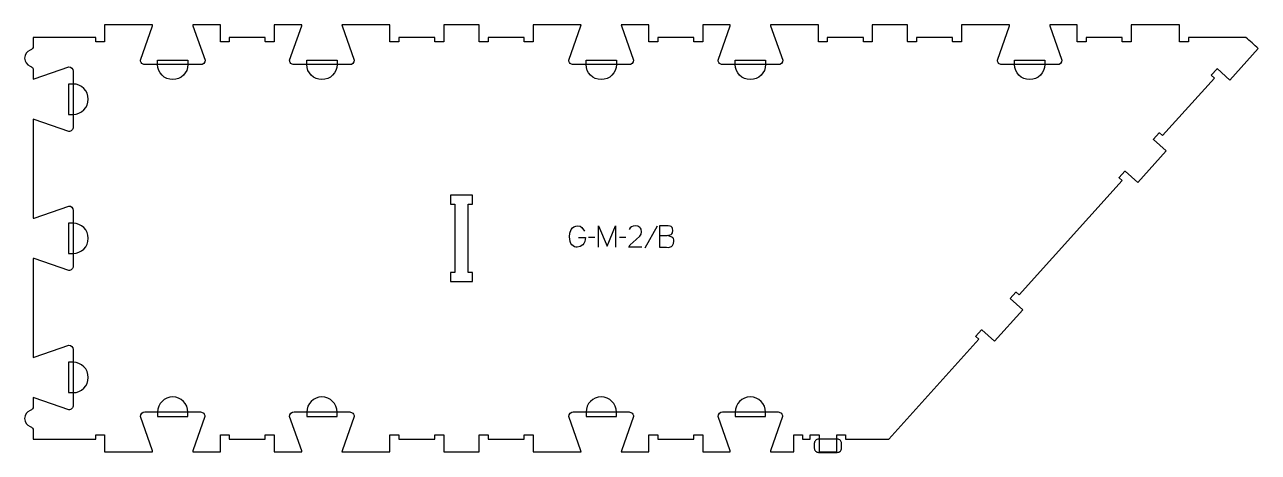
# Model space of a CAD drawing. Header units: millimetres. Extents: x -761 to 967, y -317 to 282.
import ezdxf

# ---------------------------------------------------------------- set-up
doc = ezdxf.new("R2010")
doc.units = ezdxf.units.MM
for name, color, linetype, true_color in [('1_ANYTOOL_1MMDEEP_LABELS_S', 2, 'Continuous', 0xffff00), ('3_ANYTOOL_CUTTHROUGH_INSID', 4, 'Continuous', 0x00ffff), ('4_ANYTOOL_CUTTHROUGH_OUTSI', 5, 'Continuous', 0x0000ff), ('5_ANYTOOL_HALF_MILL_9MM_IN', 3, 'Continuous', 0x00ff00)]:
    doc.layers.add(name, color=color, linetype=linetype, true_color=true_color)

msp = doc.modelspace()

# ---------------------------------------------------------------- linework, layer by layer
at = {"layer": '1_ANYTOOL_1MMDEEP_LABELS_S'}
for p, q in [((37.7, -16.1), (28.9, -16.2)), ((81.2, -16.1), (72.4, -16.2)), ((125, -0.4), (107.8, -31.2))]:
    msp.add_line(p, q, dxfattribs=at)
for points in [[(14.8, -16.2), (24.6, -16.2), (23.6, -22.1), (22.5, -24.5), (20.9, -26.5), (17.2, -29.1), (13.2, -30), (11.2, -29.8), (9.2, -29.2), (5.6, -26.5), (4.1, -24.5), (3.1, -22), (2.2, -15.5), (2.9, -10.1), (4.9, -5), (6.4, -2.8), (8.5, -1.2), (11, -0.3), (13.9, 0), (17.2, -0.5), (19.7, -2.2), (23.4, -7.4)], [(42.9, -30), (42.9, 0), (54.9, -28.3), (66.9, -0.1), (66.9, -30)], [(103.8, -29.9), (85.5, -29.9), (87.1, -26.5), (95.5, -19), (101, -14.3), (102.8, -11.5), (103.3, -8.2), (102.7, -4.6), (101.9, -3.2), (100.8, -2.1), (98, -0.5), (94.4, 0), (91.7, -0.3), (89.4, -1.2), (87.4, -2.8), (85.9, -5.1)], [(128.5, -13.6), (139, -13.5), (144.7, -12), (145.8, -11.1), (146.6, -9.9), (147.2, -6.4), (146.8, -3.6), (146.3, -2.5), (145.6, -1.6), (144.6, -0.9), (143.5, -0.4), (140.5, 0), (128.5, 0)], [(128.5, 0), (128.5, -30), (138.1, -30), (140.7, -30.1), (142.4, -29.9), (144, -29.5), (145.3, -28.7), (146.4, -27.5), (148, -24.6), (148.5, -21.4), (148.3, -19.5), (147.8, -17.9), (146.9, -16.6), (145.6, -15.6), (142.5, -14.2), (139, -13.5)]]:
    msp.add_lwpolyline(points, dxfattribs=at)
at = {"layer": '3_ANYTOOL_CUTTHROUGH_INSID'}
msp.add_lwpolyline([(-133.6, 42.8), (-164.1, 42.8), (-164.1, 30.3), (-158.1, 30.3), (-158.1, -65.2), (-164.1, -65.2), (-164.1, -77.7), (-133.6, -77.7), (-133.6, -65.2), (-139.6, -65.2), (-139.6, 30.3), (-133.6, 30.3)], close=True, dxfattribs=at)
at = {"layer": '4_ANYTOOL_CUTTHROUGH_OUTSI'}
msp.add_lwpolyline([(674.8, 281.8), (675, 280.4), (692, 232.1), (691.5, 229.8), (690.1, 227.6), (688, 226.2), (685.7, 225.8), (607.7, 225.8, -0.419618), (601.5, 232.1), (618.4, 280.4), (618.6, 281.8), (551.4, 281.8), (551.4, 258.1, -0.414214), (551.2, 257.8), (539.2, 257.8, -0.414214), (538.9, 258.1), (538.9, 263.8), (488.4, 263.8), (488.4, 258.1, -0.414214), (488.2, 257.8), (476.2, 257.8, -0.414214), (475.9, 258.1), (475.9, 281.8), (426.4, 281.8), (426.4, 258.1, -0.414214), (426.2, 257.8), (414.2, 257.8, -0.414214), (413.9, 258.1), (413.9, 263.8), (363.4, 263.8), (363.4, 258.1, -0.414214), (363.2, 257.8), (351.2, 257.8, -0.414214), (350.9, 258.1), (350.9, 281.8), (283.7, 281.8), (283.9, 280.4), (300.9, 232.1), (300.4, 229.8), (299, 227.6), (296.9, 226.2), (294.6, 225.8), (216.6, 225.8, -0.419618), (210.4, 232.1), (227.3, 280.4), (227.5, 281.8), (188.9, 281.8), (188.9, 258.1, -0.414214), (188.7, 257.8), (176.7, 257.8, -0.414214), (176.4, 258.1), (176.4, 263.8), (125.9, 263.8), (125.9, 258.1, -0.414214), (125.7, 257.8), (113.7, 257.8, -0.414214), (113.4, 258.1), (113.4, 281.8), (74.8, 281.8), (75, 280.4), (92, 232.1), (91.5, 229.8), (90.1, 227.6), (88, 226.2), (85.7, 225.8), (7.7, 225.8, -0.419618), (1.5, 232.1), (18.4, 280.4), (18.6, 281.8), (-48.6, 281.8), (-48.6, 258.1, -0.414214), (-48.8, 257.8), (-60.8, 257.8, -0.414214), (-61.1, 258.1), (-61.1, 263.8), (-111.6, 263.8), (-111.6, 258.1, -0.414214), (-111.8, 257.8), (-123.8, 257.8, -0.414214), (-124.1, 258.1), (-124.1, 281.8), (-173.6, 281.8), (-173.6, 258.1, -0.414214), (-173.8, 257.8), (-185.8, 257.8, -0.414214), (-186.1, 258.1), (-186.1, 263.8), (-236.6, 263.8), (-236.6, 258.1, -0.414214), (-236.8, 257.8), (-248.8, 257.8, -0.414214), (-249.1, 258.1), (-249.1, 281.8), (-316.3, 281.8), (-316.1, 280.4), (-299.1, 232.1), (-299.6, 229.8), (-301, 227.6), (-303.1, 226.2), (-305.4, 225.8), (-383.4, 225.8, -0.419618), (-389.6, 232.1), (-372.7, 280.4), (-372.5, 281.8), (-411.1, 281.8), (-411.1, 258.1, -0.414214), (-411.3, 257.8), (-423.3, 257.8, -0.414214), (-423.6, 258.1), (-423.6, 263.8), (-474.1, 263.8), (-474.1, 258.1, -0.414214), (-474.3, 257.8), (-486.3, 257.8, -0.414214), (-486.6, 258.1), (-486.6, 281.8), (-525.2, 281.8), (-525, 280.4), (-508, 232.1), (-508.5, 229.8), (-509.9, 227.6), (-512, 226.2), (-514.3, 225.8), (-592.3, 225.8, -0.419618), (-598.5, 232.1), (-581.6, 280.4), (-581.4, 281.8), (-648.6, 281.8), (-648.6, 258.1, -0.414214), (-648.8, 257.8), (-660.8, 257.8, -0.414214), (-661.1, 258.1), (-661.1, 263.8), (-748.6, 263.8), (-748.6, 251.9, -0.317837), (-752.8, 246, 0.707107), (-752.8, 223.9, -0.317837), (-748.6, 218), (-748.6, 205.6), (-747.2, 205.8), (-698.8, 222.7), (-696.5, 222.3), (-694.4, 220.9), (-693, 218.8), (-692.6, 216.5), (-692.6, 138.5, -0.419618), (-698.9, 132.2), (-747.2, 149.1), (-748.6, 149.4), (-748.6, 10.7), (-747.2, 10.9), (-698.8, 27.8), (-696.5, 27.4), (-694.4, 26), (-693, 23.9), (-692.6, 21.6), (-692.6, -56.4, -0.419618), (-698.9, -62.7), (-747.2, -45.8), (-748.6, -45.5), (-748.6, -184.2), (-747.2, -184), (-698.8, -167.1), (-696.5, -167.5), (-694.4, -168.9), (-693, -171), (-692.6, -173.3), (-692.6, -251.3, -0.419618), (-698.9, -257.6), (-747.2, -240.7), (-748.6, -240.4), (-748.6, -252.8, -0.317837), (-752.8, -258.7, 0.707107), (-752.8, -280.9, -0.317837), (-748.6, -286.8), (-748.6, -298.7), (-661.1, -298.7), (-661.1, -292.9, -0.414214), (-660.8, -292.7), (-648.8, -292.7, -0.414214), (-648.6, -292.9), (-648.6, -316.7), (-581.4, -316.7), (-581.6, -315.3), (-598.5, -266.9), (-598.1, -264.6), (-596.7, -262.5), (-594.6, -261.1), (-592.3, -260.7), (-514.3, -260.7, -0.419618), (-508.1, -267), (-525, -315.3), (-525.2, -316.7), (-486.6, -316.7), (-486.6, -292.9, -0.414214), (-486.3, -292.7), (-474.3, -292.7, -0.414214), (-474.1, -292.9), (-474.1, -298.7), (-423.6, -298.7), (-423.6, -292.9, -0.414214), (-423.3, -292.7), (-411.3, -292.7, -0.414214), (-411.1, -292.9), (-411.1, -316.7), (-372.5, -316.7), (-372.7, -315.3), (-389.6, -266.9), (-389.2, -264.6), (-387.8, -262.5), (-385.7, -261.1), (-383.4, -260.7), (-305.4, -260.7, -0.419618), (-299.2, -267), (-316.1, -315.3), (-316.3, -316.7), (-249.1, -316.7), (-249.1, -292.9, -0.414214), (-248.8, -292.7), (-236.8, -292.7, -0.414214), (-236.6, -292.9), (-236.6, -298.7), (-186.1, -298.7), (-186.1, -292.9, -0.414214), (-185.8, -292.7), (-173.8, -292.7, -0.414214), (-173.6, -292.9), (-173.6, -316.7), (-124.1, -316.7), (-124.1, -292.9, -0.414214), (-123.8, -292.7), (-111.8, -292.7, -0.414214), (-111.6, -292.9), (-111.6, -298.7), (-61.1, -298.7), (-61.1, -292.9, -0.414214), (-60.8, -292.7), (-48.8, -292.7, -0.414214), (-48.6, -292.9), (-48.6, -316.7), (18.6, -316.7), (18.4, -315.3), (1.5, -266.9), (1.9, -264.6), (3.3, -262.5), (5.4, -261.1), (7.7, -260.7), (85.7, -260.7, -0.419618), (91.9, -267), (75, -315.3), (74.8, -316.7), (113.4, -316.7), (113.4, -292.9, -0.414214), (113.7, -292.7), (125.7, -292.7, -0.414214), (125.9, -292.9), (125.9, -298.7), (176.4, -298.7), (176.4, -292.9, -0.414214), (176.7, -292.7), (188.7, -292.7, -0.414214), (188.9, -292.9), (188.9, -316.7), (227.5, -316.7), (227.3, -315.3), (210.4, -266.9), (210.8, -264.6), (212.2, -262.5), (214.3, -261.1), (216.6, -260.7), (294.6, -260.7, -0.419618), (300.8, -267), (283.9, -315.3), (283.7, -316.7), (316.3, -316.7), (316.3, -292.9, -0.414214), (316.5, -292.7), (328.5, -292.7, -0.414214), (328.8, -292.9), (328.8, -298.7), (339.5, -298.7), (339.5, -292.9, -0.414214), (339.8, -292.7), (351.8, -292.7, -0.414214), (352, -292.9), (352, -316.7), (376.5, -316.7), (376.5, -292.9, -0.414214), (376.8, -292.7), (388.8, -292.7, -0.414214), (389, -292.9), (389, -298.7), (449.6, -298.7), (575.5, -158.8), (571.3, -155, -0.414214), (571.3, -154.6), (579.3, -145.7, -0.414214), (579.6, -145.7), (597.3, -161.6), (637.1, -117.4), (619.4, -101.9), (619.4, -101.8), (619.4, -101.7), (619.4, -101.6), (627.5, -92.7, -0.414214), (627.8, -92.7), (632.1, -96.5), (776.3, 63.6), (772, 67.5, -0.414214), (772, 67.8), (780, 76.7, -0.414214), (780.4, 76.8), (798, 60.9), (837.8, 105.1), (820.2, 121, -0.414214), (820.2, 121.3), (828.2, 130.3, -0.414214), (828.6, 130.3), (832.8, 126.4), (905.4, 207), (901.1, 210.9, -0.414214), (901.1, 211.2), (909.1, 220.1, -0.414214), (909.5, 220.2), (927.1, 204.3), (966.9, 248.5, 0.00808), (949.4, 263.8), (869, 263.8), (869, 258.1, -0.414214), (868.8, 257.8), (856.8, 257.8, -0.414214), (856.5, 258.1), (856.5, 281.8), (788.9, 281.8), (788.9, 258.1, -0.414214), (788.7, 257.8), (776.7, 257.8, -0.414214), (776.4, 258.1), (776.4, 263.8), (725.9, 263.8), (725.9, 258.1, -0.414214), (725.7, 257.8), (713.7, 257.8, -0.414214), (713.4, 258.1), (713.4, 281.8)], format="xyb", close=True, dxfattribs=at)
at = {"layer": '5_ANYTOOL_HALF_MILL_9MM_IN'}
for points in [[(-532, 226.1, -1), (-574.5, 226.1), (-574.5, 232.3), (-532, 232.3)], [(-323.1, 226.1, -1), (-365.6, 226.1), (-365.6, 232.3), (-323.1, 232.3)], [(68, 226.1, -1), (25.5, 226.1), (25.5, 232.3), (68, 232.3)], [(276.9, 226.1, -1), (234.4, 226.1), (234.4, 232.3), (276.9, 232.3)], [(668, 226.1, -1), (625.5, 226.1), (625.5, 232.3), (668, 232.3)], [(-692.8, 156.2, 1), (-692.8, 198.7), (-699.1, 198.7), (-699.1, 156.2)], [(-692.8, -38.7, 1), (-692.8, 3.8), (-699.1, 3.8), (-699.1, -38.7)], [(-692.8, -233.6, 1), (-692.8, -191.1), (-699.1, -191.1), (-699.1, -233.6)], [(-532, -260.9, 1), (-574.5, -260.9), (-574.5, -267.2), (-532, -267.2)], [(-323.1, -260.9, 1), (-365.6, -260.9), (-365.6, -267.2), (-323.1, -267.2)], [(68, -260.9, 1), (25.5, -260.9), (25.5, -267.2), (68, -267.2)], [(276.9, -260.9, 1), (234.4, -260.9), (234.4, -267.2), (276.9, -267.2)], [(351.2, -298.7, 0.414214), (345.2, -304.7), (345.2, -311.2, 0.414214), (351.2, -317.2), (377.4, -317.2, 0.414214), (383.4, -311.2), (383.4, -304.7, 0.414214), (377.4, -298.7)]]:
    msp.add_lwpolyline(points, format="xyb", close=True, dxfattribs=at)

doc.saveas('drawing.dxf')
